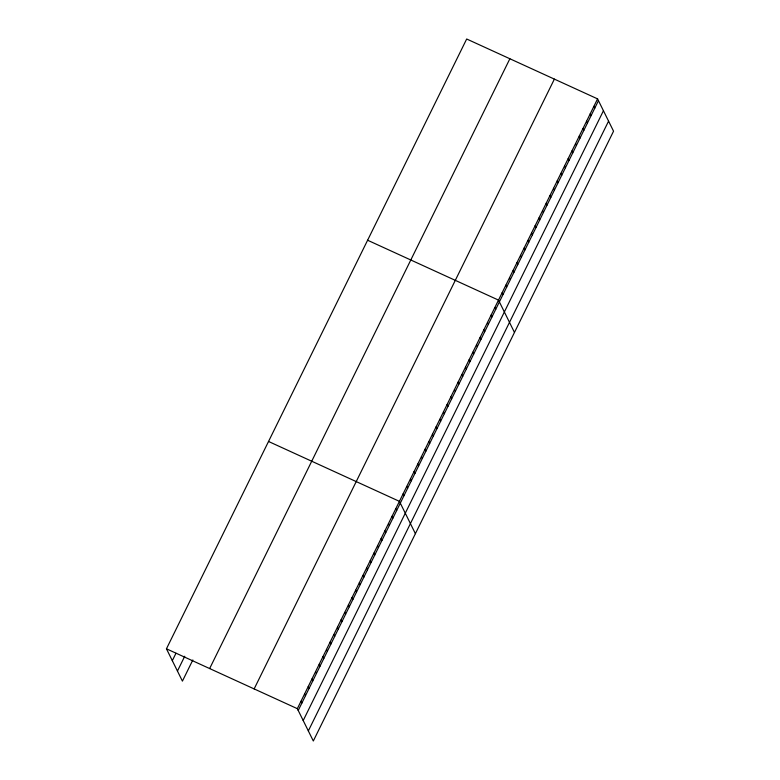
<?xml version="1.0" encoding="UTF-8"?>
<svg xmlns="http://www.w3.org/2000/svg" width="780" height="780" viewBox="0 0 780 780"><rect width="100%" height="100%" fill="white"/><g stroke="black" fill="none" stroke-linecap="round" stroke-linejoin="round"><path stroke-width="1.17" d="M166.452 648.804L466.684 39L597.577 98.875L613.548 131.196L313.316 741L297.336 708.669L166.452 648.804L182.422 681.125L192.845 659.968M172.322 660.67L175.958 653.269M177.45 671.053L184.743 656.243M209.644 668.558L509.876 58.753M254.144 688.916L554.385 79.111M297.336 708.669L597.577 98.875M298.223 710.473L598.465 100.669M303.206 720.544L603.437 110.75M308.334 730.928L608.575 121.124M367.604 240.23L498.498 300.105L514.468 332.436M268.535 441.47L399.418 501.345L415.399 533.666M593.902 106.324L594.789 108.127M590.236 113.782L591.123 115.577M586.57 121.231L587.457 123.035M582.894 128.69L583.781 130.484M579.228 136.139L580.115 137.933M575.552 143.588L576.449 145.392M571.886 151.047L572.774 152.841M568.22 158.496L569.108 160.3M564.544 165.955L565.432 167.749M560.879 173.404L561.766 175.198M557.212 180.853L558.1 182.656M553.537 188.311L554.424 190.105M549.871 195.761L550.758 197.564M546.195 203.219L547.092 205.013M542.529 210.668L543.416 212.472M538.863 218.127L539.75 219.921M535.187 225.576L536.084 227.37M531.521 233.025L532.408 234.829M527.855 240.484L528.742 242.278M524.179 247.933L525.067 249.736M520.514 255.391L521.401 257.185M516.847 262.84L517.735 264.644M513.172 270.299L514.059 272.093M509.506 277.748L510.393 279.542M505.83 285.197L506.727 287.001M502.164 292.656L503.051 294.45M494.822 307.564L495.719 309.358M491.156 315.013L492.043 316.807M487.49 322.462L488.377 324.265M483.815 329.921L484.702 331.715M480.148 337.369L481.036 339.173M476.482 344.828L477.37 346.622M472.807 352.277L473.694 354.081M469.141 359.736L470.028 361.53M465.465 367.185L466.362 368.979M461.799 374.634L462.686 376.438M458.133 382.093L459.02 383.887M454.457 389.542L455.354 391.345M450.791 397L451.678 398.794M447.125 404.45L448.012 406.253M443.45 411.908L444.337 413.702M439.784 419.357L440.671 421.151M436.118 426.806L437.005 428.61M432.442 434.265L433.329 436.059M428.776 441.714L429.663 443.518M425.1 449.173L425.997 450.967M421.434 456.622L422.321 458.425M417.768 464.071L418.655 465.874M414.092 471.529L414.989 473.323M410.426 478.978L411.313 480.782M406.76 486.437L407.648 488.231M403.084 493.886L403.972 495.69M395.772 508.745L396.659 510.539M392.125 516.155L393.013 517.949M388.479 523.556L389.366 525.35M384.832 530.956L385.72 532.76M381.186 538.366L382.073 540.16M377.54 545.766L378.436 547.57M373.893 553.176L374.79 554.97M370.256 560.576L371.144 562.38M366.61 567.986L367.497 569.78M362.963 575.386L363.851 577.19M359.317 582.797L360.204 584.591M355.67 590.197L356.558 592M352.024 597.607L352.911 599.401M348.377 605.007L349.264 606.801M344.731 612.407L345.618 614.211M341.084 619.817L341.971 621.611M337.438 627.217L338.325 629.021M333.791 634.627L334.688 636.422M330.145 642.028L331.042 643.832M326.508 649.438L327.395 651.232M322.861 656.838L323.749 658.642M319.215 664.248L320.102 666.042M315.569 671.648L316.456 673.452M311.922 679.058L312.809 680.852M308.276 686.458L309.163 688.252M304.629 693.859L305.516 695.663M300.982 701.269L301.87 703.063"/></g></svg>
